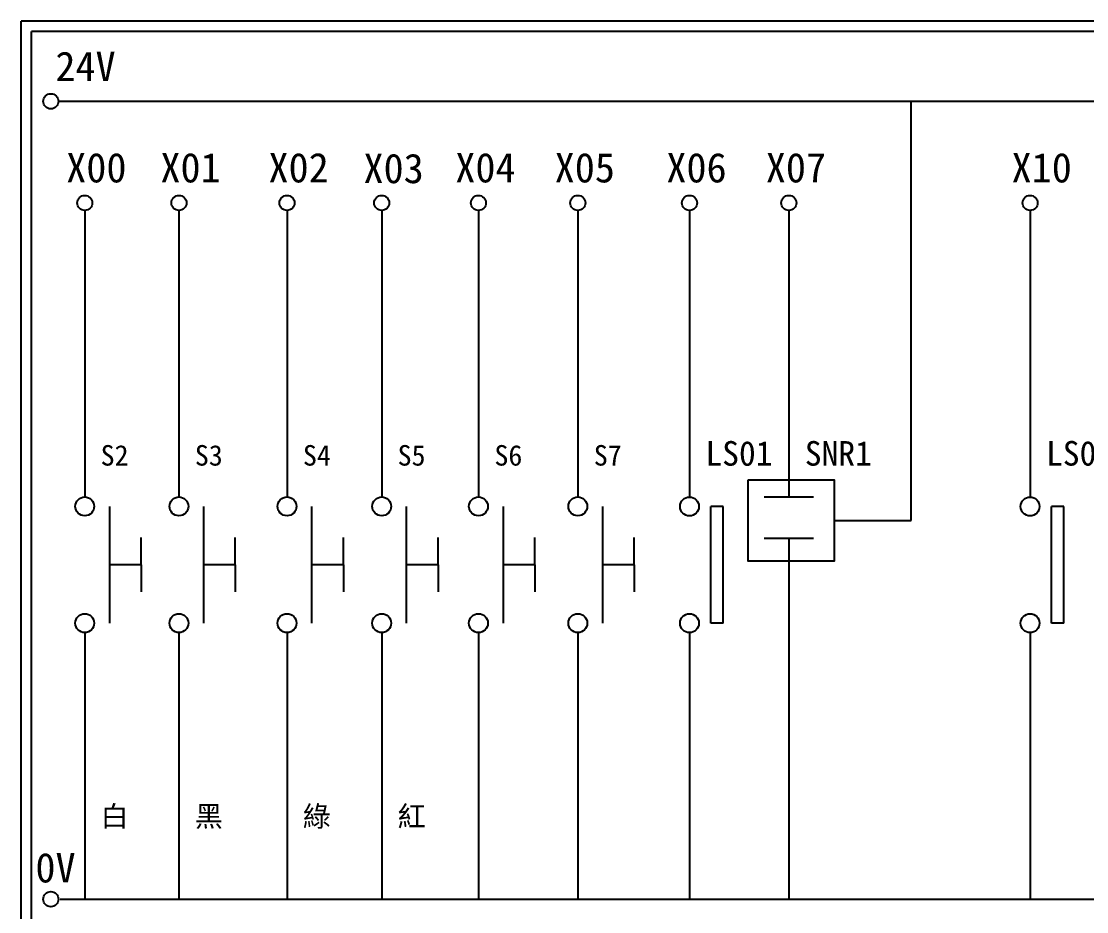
# Model space of a CAD drawing. Extents: x 325 to 612, y 3 to 207.
# Drawn here: x 325.3 to 455.2, y 98.4 to 207 of the extents above; entities that cross this region are included whole.
import ezdxf

# ---------------------------------------------------------------- set-up
doc = ezdxf.new("R2010")
doc.units = 0
doc.layers.get('0').update_dxf_attribs({"linetype": 'CONTINUOUS'})
doc.layers.add('圖框層', color=7, linetype='CONTINUOUS')
doc.layers.add('標尺寸層', color=3, linetype='CONTINUOUS')
doc.styles.add('STSL', font='KAIU.TTF')

msp = doc.modelspace()

# ---------------------------------------------------------------- linework, layer by layer
for p, q in [((410.86, 147.83), (409.36, 147.83)), ((452.37, 147.83), (450.86, 147.83)), ((339.92, 140.73), (339.92, 144.04)), ((351.4, 140.73), (351.4, 144.04)), ((364.57, 140.73), (364.57, 144.04)), ((376.11, 140.73), (376.11, 144.04)), ((387.9, 140.73), (387.9, 144.04)), ((400.01, 140.73), (400.01, 144.04)), ((339.92, 140.73), (339.92, 137.42)), ((351.4, 140.73), (351.4, 137.42)), ((364.57, 140.73), (364.57, 137.42)), ((376.11, 140.73), (376.11, 137.42)), ((387.9, 140.73), (387.9, 137.42)), ((400.01, 140.73), (400.01, 137.42)), ((410.86, 133.6), (409.36, 133.6)), ((452.37, 133.6), (450.86, 133.6))]:
    msp.add_line(p, q)
at = {"layer": '圖框層', "color": 7}
for p, q in [((612.32, 206.97), (325.32, 206.97)), ((325.32, 3), (325.32, 206.97)), ((611.07, 205.72), (326.57, 205.72)), ((326.57, 4.25), (326.57, 205.72))]:
    msp.add_line(p, q, dxfattribs=at)
at = {"layer": '標尺寸層', "color": 7}
for p, q in [((329.84, 197.22), (607.44, 197.22)), ((333.05, 183.91), (333.05, 148.99)), ((344.53, 183.91), (344.53, 148.99)), ((357.7, 183.91), (357.7, 148.99)), ((369.24, 183.91), (369.24, 148.99)), ((381.03, 183.91), (381.03, 148.99)), ((393.14, 183.91), (393.14, 148.99)), ((406.75, 183.91), (406.75, 148.99)), ((418.86, 183.91), (418.86, 148.99)), ((448.26, 183.91), (448.26, 148.99)), ((336.05, 147.84), (336.05, 133.61)), ((347.53, 147.84), (347.53, 133.61)), ((360.7, 147.84), (360.7, 133.61)), ((372.24, 147.84), (372.24, 133.61)), ((384.03, 147.84), (384.03, 133.61)), ((396.15, 147.84), (396.15, 133.61)), ((409.36, 133.6), (409.36, 147.83)), ((410.86, 133.6), (410.86, 147.83)), ((450.86, 133.6), (450.86, 147.83)), ((452.37, 133.6), (452.37, 147.83)), ((418.86, 143.97), (418.86, 99.96)), ((339.92, 140.73), (336.05, 140.73)), ((351.4, 140.73), (347.53, 140.73)), ((364.57, 140.73), (360.7, 140.73)), ((376.11, 140.73), (372.24, 140.73)), ((387.9, 140.73), (384.03, 140.73)), ((400.01, 140.73), (396.15, 140.73)), ((333.05, 132.46), (333.05, 99.96)), ((344.53, 132.46), (344.53, 99.96)), ((357.7, 132.46), (357.7, 99.96)), ((369.24, 132.46), (369.24, 99.96)), ((381.03, 132.46), (381.03, 99.96)), ((393.14, 132.46), (393.14, 99.96)), ((406.75, 132.46), (406.75, 99.96)), ((406.75, 132.45), (406.75, 99.96)), ((418.86, 132.46), (418.86, 99.96)), ((448.26, 132.46), (448.26, 99.96)), ((330.05, 99.96), (607.92, 99.96))]:
    msp.add_line(p, q, dxfattribs=at)
at = {"layer": '標尺寸層'}
for p, q in [((433.75, 146.12), (433.75, 197.22)), ((415.86, 148.99), (418.86, 148.99)), ((418.86, 148.99), (421.86, 148.99)), ((424.39, 146.12), (433.75, 146.12)), ((415.86, 143.97), (418.86, 143.97)), ((418.86, 143.97), (421.86, 143.97))]:
    msp.add_line(p, q, dxfattribs=at)
msp.add_lwpolyline([(413.92, 151.07), (424.39, 151.07), (424.39, 141.16), (413.92, 141.16)], close=True, dxfattribs=at)
at = {"layer": '標尺寸層', "color": 7}
for centre, radius in [((328.92, 197.22), 0.92), ((333.05, 184.83), 0.92), ((344.53, 184.83), 0.92), ((357.7, 184.83), 0.92), ((357.7, 184.83), 0.92), ((369.24, 184.83), 0.92), ((381.03, 184.83), 0.92), ((393.14, 184.83), 0.92), ((406.75, 184.83), 0.92), ((418.86, 184.83), 0.92), ((448.26, 184.83), 0.92), ((333.05, 147.84), 1.15), ((344.53, 147.84), 1.15), ((357.7, 147.84), 1.15), ((369.24, 147.84), 1.15), ((381.03, 147.84), 1.15), ((393.14, 147.84), 1.15), ((406.75, 147.83), 1.15), ((448.26, 147.83), 1.15), ((333.05, 133.61), 1.15), ((344.53, 133.61), 1.15), ((357.7, 133.61), 1.15), ((369.24, 133.61), 1.15), ((381.03, 133.61), 1.15), ((393.14, 133.61), 1.15), ((406.75, 133.6), 1.15), ((448.26, 133.6), 1.15), ((328.92, 99.96), 0.92)]:
    msp.add_circle(centre, radius, dxfattribs=at)

# ---------------------------------------------------------------- texts
at = {"layer": '圖框層', "color": 4, "style": 'STSL'}
for s, height, p in [('24V', 3.6, (329.47, 199.68)), ('X00', 3.6, (330.79, 187.33)), ('X01', 3.6, (342.27, 187.33)), ('X02', 3.6, (355.44, 187.33)), ('X04', 3.6, (378.21, 187.33)), ('X05', 3.6, (390.32, 187.33)), ('X06', 3.6, (403.93, 187.33)), ('X07', 3.6, (416.05, 187.33)), ('X10', 3.6, (446, 187.33)), ('X03', 3.6, (367.02, 187.24)), ('LS01', 3, (408.7, 152.8)), ('SNR1', 3, (420.81, 152.8)), ('LS03', 3, (450.21, 152.81)), ('S2', 2.5, (334.99, 152.81)), ('S3', 2.5, (346.47, 152.81)), ('S4', 2.5, (359.64, 152.81)), ('S5', 2.5, (371.18, 152.81)), ('S6', 2.5, (382.98, 152.81)), ('S7', 2.5, (395.09, 152.81)), ('白', 2.5, (334.99, 108.81)), ('綠', 2.5, (359.64, 108.81)), ('紅', 2.5, (371.18, 108.81)), ('黑', 2.5, (346.47, 108.81)), ('0V', 3.6, (327.04, 102))]:
    msp.add_text(s, height=height, dxfattribs=at).set_placement(p)

doc.saveas('drawing.dxf')
